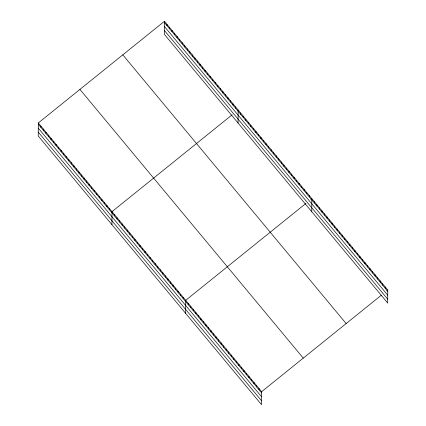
<?xml version="1.0" encoding="UTF-8"?>
<svg xmlns="http://www.w3.org/2000/svg" width="426" height="426" viewBox="0 0 426 426"><rect width="100%" height="100%" fill="white"/><g stroke="black" fill="none" stroke-linecap="round" stroke-linejoin="round"><path stroke-width="0.64" d="M38.303 122.96L38.233 135.979L261.575 404.7L261.644 391.675L38.303 122.96L164.425 21.3L387.767 290.021L387.697 303.04L164.356 34.325L164.425 21.3M40.837 127.289L40.843 126.016M43.377 130.345L43.383 129.073M45.917 133.402L45.928 132.129M48.463 136.458L48.468 135.191M51.003 139.52L51.008 138.248M53.543 142.577L53.548 141.304M56.083 145.633L56.094 144.361M58.628 148.69L58.634 147.423M61.168 151.752L61.174 150.479M63.708 154.808L63.714 153.536M66.254 157.865L66.259 156.592M68.794 160.921L68.799 159.654M71.334 163.983L71.339 162.711M73.874 167.04L73.884 165.767M76.419 170.096L76.424 168.824M78.959 173.153L78.964 171.886M81.499 176.215L81.504 174.942M84.039 179.271L84.05 177.999M86.584 182.328L86.59 181.055M89.125 185.385L89.13 184.117M91.665 188.446L91.675 187.174M94.21 191.503L94.215 190.23M96.75 194.56L96.755 193.287M99.29 197.616L99.295 196.349M101.83 200.673L101.841 199.405M104.375 203.734L104.381 202.462M106.915 206.791L106.921 205.518M109.455 209.848L109.461 208.575M111.937 224.656L112.006 211.637L232.181 114.77M114.541 215.966L114.546 214.693M117.081 219.023L117.086 217.75M119.621 222.079L119.631 220.806M122.166 225.136L122.171 223.868M124.706 228.198L124.711 226.925M127.246 231.254L127.252 229.981M129.786 234.311L129.797 233.038M132.332 237.367L132.337 236.1M134.872 240.429L134.877 239.156M137.412 243.486L137.422 242.213M139.957 246.542L139.962 245.269M142.497 249.599L142.502 248.331M145.037 252.661L145.042 251.388M147.577 255.717L147.588 254.444M150.122 258.774L150.128 257.501M152.662 261.83L152.668 260.563M155.202 264.892L155.208 263.619M157.742 267.949L157.753 266.676M160.288 271.005L160.293 269.733M162.828 274.062L162.833 272.794M165.368 277.124L165.379 275.851M166.96 25.629L166.965 24.357M167.913 280.18L167.919 278.908M169.5 28.686L169.505 27.413M170.453 283.237L170.459 281.964M172.04 31.742L172.045 30.475M172.993 286.293L172.999 285.026M174.58 34.804L174.591 33.532M175.533 289.355L175.544 288.082M177.125 37.861L177.131 36.588M178.079 292.412L178.084 291.139M179.665 40.917L179.671 39.645M180.619 295.468L180.624 294.196M182.206 43.974L182.216 42.706M183.159 298.525L183.164 297.257M184.751 47.036L184.756 45.763M185.64 313.334L185.709 300.314L305.884 203.447M187.291 50.092L187.296 48.82M188.233 304.627L188.239 303.36M189.831 53.149L189.836 51.876M190.763 307.673L190.768 306.406M192.371 56.205L192.382 54.938M193.297 310.719L193.303 309.452M194.916 59.267L194.922 57.995M195.827 313.765L195.832 312.492M197.456 62.324L197.462 61.051M198.356 316.811L198.367 315.538M199.996 65.38L200.002 64.108M200.891 319.857L200.896 318.584M202.536 68.437L202.547 67.17M203.42 322.903L203.426 321.63M205.082 71.499L205.087 70.226M205.95 325.949L205.96 324.676M207.622 74.555L207.627 73.283M208.484 328.994L208.49 327.722M210.162 77.612L210.172 76.339M211.014 332.04L211.019 330.768M212.707 80.668L212.712 79.401M213.543 335.086L213.554 333.814M215.247 83.73L215.252 82.458M216.078 338.132L216.083 336.859M217.787 86.787L217.792 85.514M218.607 341.173L218.613 339.905M220.327 89.843L220.338 88.571M221.137 344.219L221.147 342.951M222.873 92.9L222.878 91.633M223.671 347.265L223.677 345.997M225.413 95.962L225.418 94.689M226.201 350.31L226.206 349.038M227.953 99.018L227.963 97.746M228.73 353.356L228.741 352.084M230.498 102.075L230.503 100.802M231.265 356.402L231.27 355.13M233.038 105.131L233.043 103.864M233.794 359.448L233.799 358.175M235.578 108.193L235.583 106.921M236.323 362.494L236.334 361.221M238.059 123.002L238.129 109.977M238.858 365.54L238.864 364.267M240.663 114.306L240.669 113.034M241.388 368.586L241.393 367.313M243.203 117.363L243.209 116.09M243.922 371.632L243.928 370.359M245.743 120.42L245.749 119.152M246.452 374.678L246.457 373.405M248.283 123.481L248.294 122.209M248.981 377.724L248.986 376.451M250.829 126.538L250.834 125.265M251.516 380.764L251.521 379.497M253.369 129.595L253.374 128.322M254.045 383.81L254.05 382.543M255.909 132.651L255.919 131.384M256.574 386.856L256.585 385.589M258.454 135.713L258.46 134.44M259.109 389.902L259.115 388.629M260.994 138.769L261 137.497M263.534 141.826L263.54 140.553M266.074 144.883L266.085 143.615M268.62 147.944L268.625 146.672M271.16 151.001L271.165 149.728M273.7 154.058L273.705 152.785M276.245 157.114L276.25 155.847M278.785 160.176L278.79 158.903M281.325 163.233L281.33 161.96M283.865 166.289L283.876 165.016M286.41 169.346L286.416 168.078M288.95 172.408L288.956 171.135M291.49 175.464L291.496 174.191M294.031 178.521L294.041 177.248M296.576 181.577L296.581 180.31M299.116 184.639L299.121 183.366M301.656 187.696L301.667 186.423M304.201 190.752L304.207 189.479M306.741 193.809L306.747 192.541M309.281 196.871L309.287 195.598M311.763 211.679L311.832 198.654L310.842 199.453M314.356 202.973L314.361 201.7M316.885 206.019L316.891 204.746M319.415 209.065L319.425 207.792M321.95 212.105L321.955 210.838M324.479 215.151L324.484 213.884M327.008 218.197L327.019 216.93M329.543 221.243L329.548 219.97M332.072 224.289L332.078 223.016M334.607 227.335L334.612 226.062M337.136 230.381L337.142 229.108M339.666 233.427L339.671 232.154M342.2 236.473L342.206 235.2M344.73 239.518L344.735 238.246M347.259 242.564L347.27 241.292M349.794 245.61L349.799 244.338M352.323 248.656L352.329 247.384M354.853 251.697L354.863 250.429M357.387 254.743L357.393 253.475M359.917 257.789L359.922 256.521M362.446 260.834L362.457 259.562M364.981 263.88L364.986 262.608M367.51 266.926L367.516 265.654M370.04 269.972L370.05 268.7M372.574 273.018L372.58 271.745M375.104 276.064L375.109 274.791M377.633 279.11L377.644 277.837M380.168 282.156L380.173 280.883M382.697 285.202L382.702 283.929M385.226 288.242L385.237 286.975M261.644 391.675L381.323 295.213M386.776 290.82L387.767 290.021M164.415 22.573L387.761 291.288M164.399 26.449L387.74 295.17M164.377 30.443L387.719 299.164M122.805 54.847L346.146 323.568M79.923 89.412L303.264 358.128M38.292 124.227L261.639 392.948M38.276 128.109L261.617 396.824M38.255 132.103L261.596 400.823"/></g></svg>
